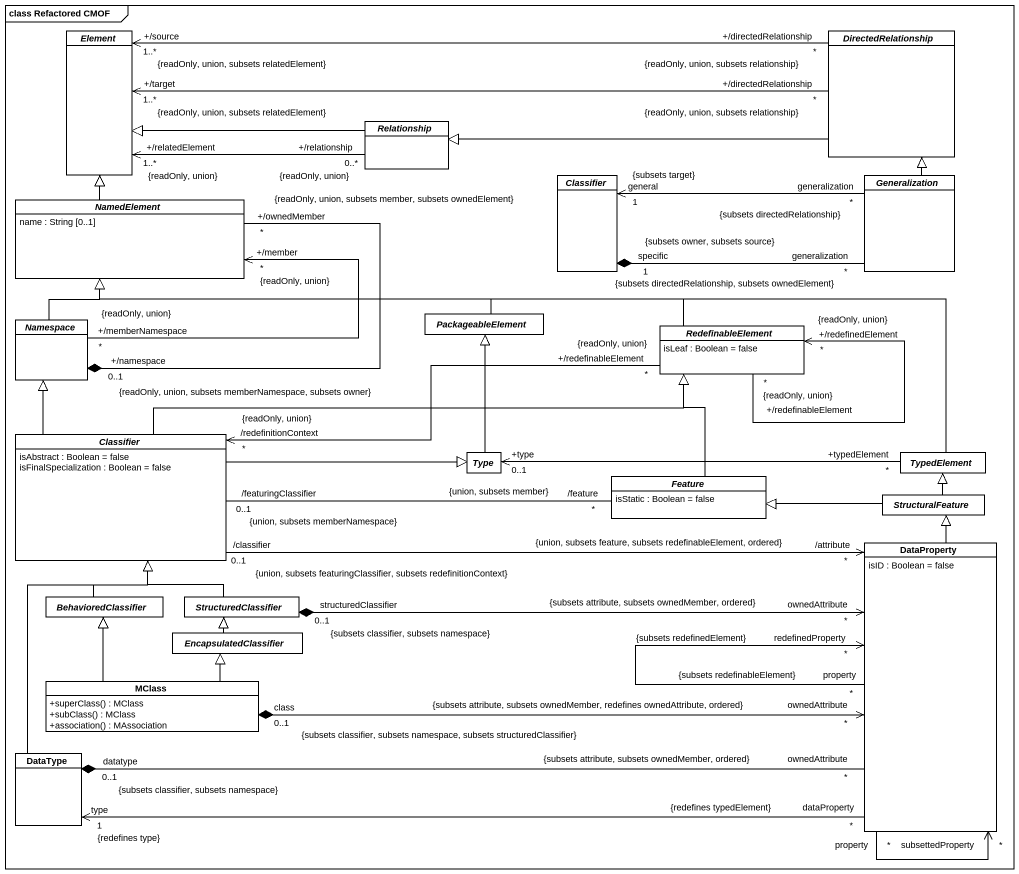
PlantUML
@startuml
mainframe class Refactored CMOF
hide circle
hide empty members
skinparam classAttributeIconSize 0
abstract class Element #FFFFFF
abstract class DirectedRelationship #FFFFFF
abstract class Relationship #FFFFFF
abstract class Classifier #FFFFFF
abstract class Generalization #FFFFFF
abstract class NamedElement #FFFFFF {
  name : String [0..1]
}
abstract class PackageableElement #FFFFFF
abstract class "Namespace" as Namespace_ #FFFFFF
abstract class RedefinableElement #FFFFFF {
  isLeaf : Boolean = false
}
abstract class "Classifier" as Classifier_2 #FFFFFF {
  isAbstract : Boolean = false
  isFinalSpecialization : Boolean = false
}
abstract class Type #FFFFFF
abstract class TypedElement #FFFFFF
abstract class Feature #FFFFFF {
  isStatic : Boolean = false
}
abstract class StructuralFeature #FFFFFF
class DataProperty #FFFFFF {
  isID : Boolean = false
}
abstract class BehavioredClassifier #FFFFFF
abstract class StructuredClassifier #FFFFFF
abstract class EncapsulatedClassifier #FFFFFF
class MClass #FFFFFF {
  +superClass() : MClass
  +subClass() : MClass
  +association() : MAssociation
}
class DataType #FFFFFF
DirectedRelationship "+/directedRelationship\n*\n{readOnly, union, subsets relationship}" -left-> "+/source\n1..*\n{readOnly, union, subsets relatedElement}" Element
DirectedRelationship "+/directedRelationship\n*\n{readOnly, union, subsets relationship}" -left-> "+/target\n1..*\n{readOnly, union, subsets relatedElement}" Element
DirectedRelationship -left-|> Relationship
Relationship -left-|> Element
Relationship "+/relationship\n0..*\n{readOnly, union}" -left-> "+/relatedElement\n1..*\n{readOnly, union}" Element
Classifier "specific\n1\n{subsets owner, subsets source}" *-right- "generalization\n*\n{subsets directedRelationship, subsets ownedElement}" Generalization
Generalization -up-|> DirectedRelationship
Generalization "generalization\n*\n{subsets directedRelationship}" -left-> "general\n1\n{subsets target}" Classifier
NamedElement -up-|> Element
PackageableElement -left-|> NamedElement
Namespace_ -up-|> NamedElement
Namespace_ "+/memberNamespace\n*\n{readOnly, union}" -up-> "+/member\n*\n{readOnly, union}" NamedElement
Namespace_ "+/namespace\n0..1\n{readOnly, union, subsets memberNamespace, subsets owner}" *-up- "+/ownedMember\n*\n{readOnly, union, subsets member, subsets ownedElement}" NamedElement
RedefinableElement -left-|> NamedElement
RedefinableElement "+/redefinableElement\n*\n{readOnly, union}" --> "+/redefinedElement\n*\n{readOnly, union}" RedefinableElement
RedefinableElement "+/redefinableElement\n*\n{readOnly, union}" -left-> "/redefinitionContext\n*\n{readOnly, union}" Classifier_2
Classifier_2 -up-|> Namespace_
Classifier_2 -right-|> RedefinableElement
Classifier_2 -right-|> Type
Classifier_2 "/featuringClassifier\n0..1\n{union, subsets memberNamespace}" -right- "/feature\n*\n{union, subsets member}" Feature
Classifier_2 "/classifier\n0..1\n{union, subsets featuringClassifier, subsets redefinitionContext}" -right-> "/attribute\n*\n{union, subsets feature, subsets redefinableElement, ordered}" DataProperty
Type -up-|> PackageableElement
TypedElement -left-|> NamedElement
TypedElement "+typedElement\n*" -left-> "+type\n0..1" Type
Feature -up-|> RedefinableElement
StructuralFeature -up-|> TypedElement
StructuralFeature -left-|> Feature
DataProperty -up-|> StructuralFeature
DataProperty "property\n*" --> "subsettedProperty\n*" DataProperty
DataProperty "property\n*\n{subsets redefinableElement}" --> "redefinedProperty\n*\n{subsets redefinedElement}" DataProperty
DataProperty "dataProperty\n*\n{redefines typedElement}" -left-> "1\n{redefines type}\ntype" DataType
BehavioredClassifier -up-|> Classifier_2
StructuredClassifier -up-|> Classifier_2
StructuredClassifier "structuredClassifier\n0..1\n{subsets classifier, subsets namespace}" *-right-> "ownedAttribute\n*\n{subsets attribute, subsets ownedMember, ordered}" DataProperty
EncapsulatedClassifier -up-|> StructuredClassifier
MClass "class\n0..1\n{subsets classifier, subsets namespace, subsets structuredClassifier}" *-right-> "ownedAttribute\n*\n{subsets attribute, subsets ownedMember, redefines ownedAttribute, ordered}" DataProperty
MClass -up-|> BehavioredClassifier
MClass -up-|> EncapsulatedClassifier
DataType -up-|> Classifier_2
DataType "datatype\n0..1\n{subsets classifier, subsets namespace}" *-right- "ownedAttribute\n*\n{subsets attribute, subsets ownedMember, ordered}" DataProperty
@enduml
